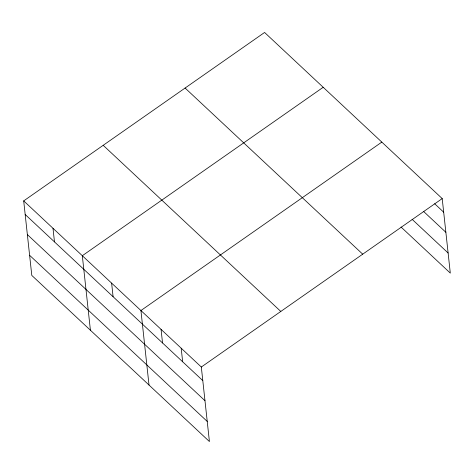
<?xml version="1.0" encoding="UTF-8"?>
<svg xmlns="http://www.w3.org/2000/svg" width="474" height="474" viewBox="0 0 474 474"><rect width="100%" height="100%" fill="white"/><g stroke="black" fill="none" stroke-linecap="round" stroke-linejoin="round"><path stroke-width="0.71" d="M23.7 200.893L201.32 367.024L209.413 441.537L31.794 275.412L23.7 200.893L264.587 32.463L442.206 198.588L450.3 273.107L401.034 227.028M323.203 87.281L82.316 255.717L90.41 330.23M381.813 142.105L140.926 310.541L149.02 385.054M201.32 367.024L442.206 198.588M434.676 203.755L443.682 212.174M423.614 211.475L445.868 232.284M412.096 219.308L448.114 252.998M185.097 88.046L362.711 254.171M103.196 145.311L280.809 311.442M25.175 214.479L202.795 380.61M27.362 234.589L204.975 400.714M29.613 255.302L207.227 421.433M181.187 348.194L182.662 361.781M161.059 329.365L162.535 342.951M111.621 283.126L113.096 296.712M53.005 228.308L54.48 241.894"/></g></svg>
